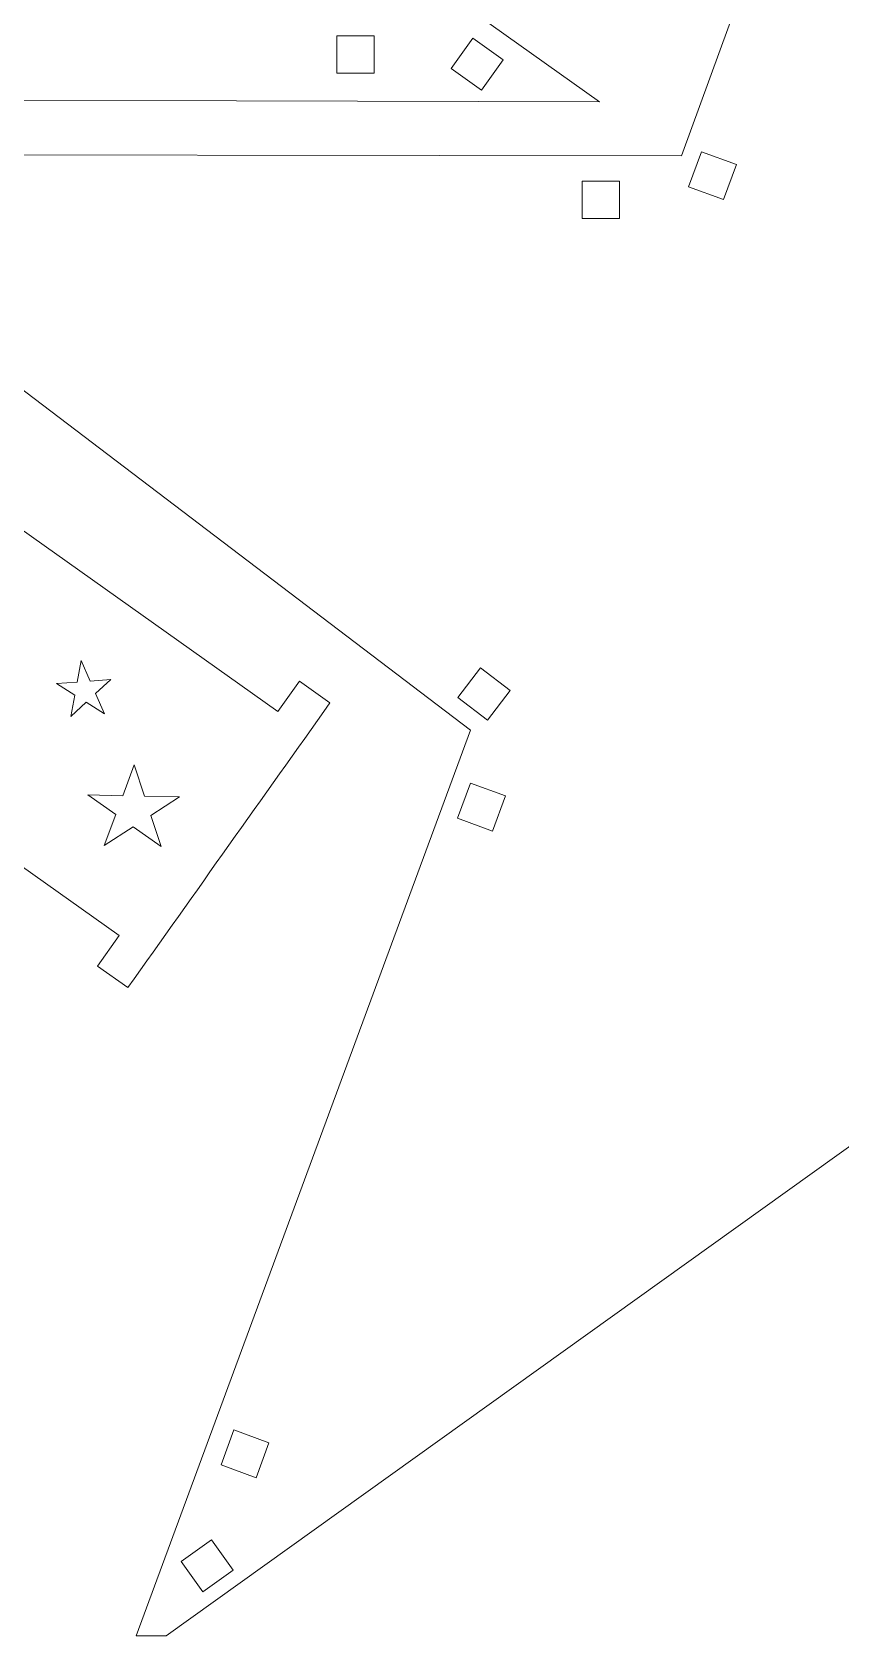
# Model space of a CAD drawing. Header units: centimetres. Extents: x -13.8 to 19.8, y -12.5 to 14.1.
# Drawn here: x 2.02 to 8.52, y -12.19 to 0.7 of the extents above; entities that cross this region are included whole.
import ezdxf

# ---------------------------------------------------------------- set-up
doc = ezdxf.new("R2010")
doc.units = ezdxf.units.CM
doc.header["$MEASUREMENT"] = 0
doc.layers.add('layer 1', color=7, linetype='Continuous')

msp = doc.modelspace()

# ---------------------------------------------------------------- linework, layer by layer
at = {"layer": 'layer 1', "color": 250, "lineweight": 9}
for points, knots in [([(-10.37782, 12.06077), (-10.37782, 12.06077), (-7.68967, 4.78115), (-7.68967, 4.78115), (-7.68967, 4.78115), (-7.68967, 4.78115), (-13.78205, 0.15455), (-13.78205, 0.15455), (-13.78205, 0.15455), (-13.78205, 0.15455), (-5.9945, 0.16316), (-5.9945, 0.16316), (-5.9945, 0.16316), (-5.9945, 0.16316), (-3.24937, -7.35804), (-3.24937, -7.35804), (-3.24937, -7.35804), (-3.24937, -7.35804), (-1.20956, 0.15915), (-1.20956, 0.15915), (-1.20956, 0.15915), (-1.20956, 0.15915), (6.57943, 0.13739), (6.57943, 0.13739), (6.57943, 0.13739), (6.57943, 0.13739), (0.05254, 4.77463), (0.05254, 4.77463), (0.05254, 4.77463), (0.05254, 4.77463), (2.05907, 12.06077), (2.05907, 12.06077), (2.05907, 12.06077), (2.05907, 12.06077), (1.83011, 12.06077), (1.83011, 12.06077), (1.83011, 12.06077), (1.83011, 12.06077), (-3.95239, 7.6312), (-3.95239, 7.6312), (-3.95239, 7.6312), (-3.95239, 7.6312), (-10.13861, 12.06077), (-10.13861, 12.06077), (-10.13861, 12.06077), (-10.13861, 12.06077), (-10.37782, 12.06077), (-10.37782, 12.06077)], [0, 0, 0, 0, 0.07692308, 0.07692308, 0.07692308, 0.07692308, 0.15384615, 0.15384615, 0.15384615, 0.15384615, 0.23076923, 0.23076923, 0.23076923, 0.23076923, 0.30769231, 0.30769231, 0.30769231, 0.30769231, 0.38461538, 0.38461538, 0.38461538, 0.38461538, 0.46153846, 0.46153846, 0.46153846, 0.46153846, 0.53846154, 0.53846154, 0.53846154, 0.53846154, 0.61538462, 0.61538462, 0.61538462, 0.61538462, 0.69230769, 0.69230769, 0.69230769, 0.69230769, 0.76923077, 0.76923077, 0.76923077, 0.76923077, 0.84615385, 0.84615385, 0.84615385, 0.84615385, 1, 1, 1, 1]), ([(15.06256, -12.19265), (15.06256, -12.19265), (15.29151, -12.19265), (15.29151, -12.19265), (15.29151, -12.19265), (15.29151, -12.19265), (13.28403, -4.90713), (13.28403, -4.90713), (13.28403, -4.90713), (13.28403, -4.90713), (19.81093, -0.26989), (19.81093, -0.26989), (19.81093, -0.26989), (19.81093, -0.26989), (12.02192, -0.29164), (12.02192, -0.29164), (12.02192, -0.29164), (12.02192, -0.29164), (9.98212, 7.22554), (9.98212, 7.22554), (9.98212, 7.22554), (9.98212, 7.22554), (7.23699, -0.29567), (7.23699, -0.29567), (7.23699, -0.29567), (7.23699, -0.29567), (-0.55056, -0.28705), (-0.55056, -0.28705), (-0.55056, -0.28705), (-0.55056, -0.28705), (5.54183, -4.91365), (5.54183, -4.91365), (5.54183, -4.91365), (5.54183, -4.91365), (2.85462, -12.19265), (2.85462, -12.19265), (2.85462, -12.19265), (2.85462, -12.19265), (3.09383, -12.19265), (3.09383, -12.19265), (3.09383, -12.19265), (3.09383, -12.19265), (9.27909, -7.7637), (9.27909, -7.7637), (9.27909, -7.7637), (9.27909, -7.7637), (15.06256, -12.19265), (15.06256, -12.19265)], [0, 0, 0, 0, 0.07692308, 0.07692308, 0.07692308, 0.07692308, 0.15384615, 0.15384615, 0.15384615, 0.15384615, 0.23076923, 0.23076923, 0.23076923, 0.23076923, 0.30769231, 0.30769231, 0.30769231, 0.30769231, 0.38461538, 0.38461538, 0.38461538, 0.38461538, 0.46153846, 0.46153846, 0.46153846, 0.46153846, 0.53846154, 0.53846154, 0.53846154, 0.53846154, 0.61538462, 0.61538462, 0.61538462, 0.61538462, 0.69230769, 0.69230769, 0.69230769, 0.69230769, 0.76923077, 0.76923077, 0.76923077, 0.76923077, 0.84615385, 0.84615385, 0.84615385, 0.84615385, 1, 1, 1, 1]), ([(4.4669, 0.36815), (4.4669, 0.36815), (4.7669, 0.36855), (4.7669, 0.36855), (4.7669, 0.36855), (4.7669, 0.36855), (4.76649, 0.66815), (4.76649, 0.66815), (4.76649, 0.66815), (4.76649, 0.66815), (4.46649, 0.66775), (4.46649, 0.66775), (4.46649, 0.66775), (4.46649, 0.66775), (4.4669, 0.36815), (4.4669, 0.36815)], [0, 0, 0, 0, 0.2, 0.2, 0.2, 0.2, 0.4, 0.4, 0.4, 0.4, 0.6, 0.6, 0.6, 0.6, 1, 1, 1, 1]), ([(5.80406, 0.47498), (5.80406, 0.47498), (5.56034, 0.64992), (5.56034, 0.64992), (5.56034, 0.64992), (5.56034, 0.64992), (5.38541, 0.4062), (5.38541, 0.4062), (5.38541, 0.4062), (5.38541, 0.4062), (5.62913, 0.23125), (5.62913, 0.23125), (5.62913, 0.23125), (5.62913, 0.23125), (5.80406, 0.47498), (5.80406, 0.47498)], [0, 0, 0, 0, 0.2, 0.2, 0.2, 0.2, 0.4, 0.4, 0.4, 0.4, 0.6, 0.6, 0.6, 0.6, 1, 1, 1, 1]), ([(7.29435, -0.54565), (7.29435, -0.54565), (7.39743, -0.26392), (7.39743, -0.26392), (7.39743, -0.26392), (7.39743, -0.26392), (7.67917, -0.36699), (7.67917, -0.36699), (7.67917, -0.36699), (7.67917, -0.36699), (7.57609, -0.64873), (7.57609, -0.64873), (7.57609, -0.64873), (7.57609, -0.64873), (7.29435, -0.54565), (7.29435, -0.54565)], [0, 0, 0, 0, 0.2, 0.2, 0.2, 0.2, 0.4, 0.4, 0.4, 0.4, 0.6, 0.6, 0.6, 0.6, 1, 1, 1, 1]), ([(6.43825, -0.50065), (6.43825, -0.50065), (6.73825, -0.50065), (6.73825, -0.50065), (6.73825, -0.50065), (6.73825, -0.50065), (6.73825, -0.80065), (6.73825, -0.80065), (6.73825, -0.80065), (6.73825, -0.80065), (6.43825, -0.80065), (6.43825, -0.80065), (6.43825, -0.80065), (6.43825, -0.80065), (6.43825, -0.50065), (6.43825, -0.50065)], [0, 0, 0, 0, 0.2, 0.2, 0.2, 0.2, 0.4, 0.4, 0.4, 0.4, 0.6, 0.6, 0.6, 0.6, 1, 1, 1, 1]), ([(-0.27547, -1.7336), (-0.27547, -1.7336), (3.99381, -4.76334), (3.99381, -4.76334), (3.99381, -4.76334), (3.99381, -4.76334), (4.16734, -4.51881), (4.16734, -4.51881), (4.16734, -4.51881), (4.16734, -4.51881), (4.41199, -4.69243), (4.41199, -4.69243), (4.41199, -4.69243), (3.87036, -5.45566), (3.32874, -6.21889), (2.78711, -6.98212), (2.78711, -6.98212), (2.78711, -6.98212), (2.54245, -6.80851), (2.54245, -6.80851), (2.54245, -6.80851), (2.54245, -6.80851), (2.71598, -6.56398), (2.71598, -6.56398), (2.71598, -6.56398), (2.71598, -6.56398), (-1.55332, -3.53424), (-1.55332, -3.53424), (-1.55332, -3.53424), (-1.55332, -3.53424), (-1.72685, -3.77878), (-1.72685, -3.77878), (-1.72685, -3.77878), (-1.72685, -3.77878), (-1.97151, -3.60515), (-1.97151, -3.60515), (-1.97151, -3.60515), (-1.42988, -2.84193), (-0.88824, -2.07869), (-0.34661, -1.31546), (-0.34661, -1.31546), (-0.34661, -1.31546), (-0.10195, -1.48907), (-0.10195, -1.48907), (-0.10195, -1.48907), (-0.10195, -1.48907), (-0.27547, -1.7336), (-0.27547, -1.7336)], [0, 0, 0, 0, 0.07692308, 0.07692308, 0.07692308, 0.07692308, 0.15384615, 0.15384615, 0.15384615, 0.15384615, 0.23076923, 0.23076923, 0.23076923, 0.23076923, 0.30769231, 0.30769231, 0.30769231, 0.30769231, 0.38461538, 0.38461538, 0.38461538, 0.38461538, 0.46153846, 0.46153846, 0.46153846, 0.46153846, 0.53846154, 0.53846154, 0.53846154, 0.53846154, 0.61538462, 0.61538462, 0.61538462, 0.61538462, 0.69230769, 0.69230769, 0.69230769, 0.69230769, 0.76923077, 0.76923077, 0.76923077, 0.76923077, 0.84615385, 0.84615385, 0.84615385, 0.84615385, 1, 1, 1, 1]), ([(2.65061, -4.50462), (2.65061, -4.50462), (2.52747, -4.61876), (2.52747, -4.61876), (2.52747, -4.61876), (2.52747, -4.61876), (2.59973, -4.78256), (2.59973, -4.78256), (2.59973, -4.78256), (2.59973, -4.78256), (2.45195, -4.68904), (2.45195, -4.68904), (2.45195, -4.68904), (2.45195, -4.68904), (2.32924, -4.80369), (2.32924, -4.80369), (2.32924, -4.80369), (2.32924, -4.80369), (2.36105, -4.63175), (2.36105, -4.63175), (2.36105, -4.63175), (2.36105, -4.63175), (2.21295, -4.53881), (2.21295, -4.53881), (2.21295, -4.53881), (2.21295, -4.53881), (2.38037, -4.52607), (2.38037, -4.52607), (2.38037, -4.52607), (2.38037, -4.52607), (2.41154, -4.35397), (2.41154, -4.35397), (2.41154, -4.35397), (2.41154, -4.35397), (2.48324, -4.51804), (2.48324, -4.51804), (2.48324, -4.51804), (2.48324, -4.51804), (2.65061, -4.50462), (2.65061, -4.50462)], [0, 0, 0, 0, 0.09090909, 0.09090909, 0.09090909, 0.09090909, 0.18181818, 0.18181818, 0.18181818, 0.18181818, 0.27272727, 0.27272727, 0.27272727, 0.27272727, 0.36363636, 0.36363636, 0.36363636, 0.36363636, 0.45454545, 0.45454545, 0.45454545, 0.45454545, 0.54545455, 0.54545455, 0.54545455, 0.54545455, 0.63636364, 0.63636364, 0.63636364, 0.63636364, 0.72727273, 0.72727273, 0.72727273, 0.72727273, 0.81818182, 0.81818182, 0.81818182, 0.81818182, 1, 1, 1, 1]), ([(5.44092, -4.65052), (5.44092, -4.65052), (5.67947, -4.83245), (5.67947, -4.83245), (5.67947, -4.83245), (5.67947, -4.83245), (5.86139, -4.59389), (5.86139, -4.59389), (5.86139, -4.59389), (5.86139, -4.59389), (5.62284, -4.41197), (5.62284, -4.41197), (5.62284, -4.41197), (5.62284, -4.41197), (5.44092, -4.65052), (5.44092, -4.65052)], [0, 0, 0, 0, 0.2, 0.2, 0.2, 0.2, 0.4, 0.4, 0.4, 0.4, 0.6, 0.6, 0.6, 0.6, 1, 1, 1, 1]), ([(2.83856, -5.19102), (2.83856, -5.19102), (2.92023, -5.44282), (2.92023, -5.44282), (2.92023, -5.44282), (2.92023, -5.44282), (3.20245, -5.44801), (3.20245, -5.44801), (3.20245, -5.44801), (3.20245, -5.44801), (2.97072, -5.59745), (2.97072, -5.59745), (2.97072, -5.59745), (2.97072, -5.59745), (3.05342, -5.84896), (3.05342, -5.84896), (3.05342, -5.84896), (3.05342, -5.84896), (2.82852, -5.68951), (2.82852, -5.68951), (2.82852, -5.68951), (2.82852, -5.68951), (2.59738, -5.8398), (2.59738, -5.8398), (2.59738, -5.8398), (2.59738, -5.8398), (2.69015, -5.59181), (2.69015, -5.59181), (2.69015, -5.59181), (2.69015, -5.59181), (2.4646, -5.43317), (2.4646, -5.43317), (2.4646, -5.43317), (2.4646, -5.43317), (2.74682, -5.43935), (2.74682, -5.43935), (2.74682, -5.43935), (2.74682, -5.43935), (2.83856, -5.19102), (2.83856, -5.19102)], [0, 0, 0, 0, 0.09090909, 0.09090909, 0.09090909, 0.09090909, 0.18181818, 0.18181818, 0.18181818, 0.18181818, 0.27272727, 0.27272727, 0.27272727, 0.27272727, 0.36363636, 0.36363636, 0.36363636, 0.36363636, 0.45454545, 0.45454545, 0.45454545, 0.45454545, 0.54545455, 0.54545455, 0.54545455, 0.54545455, 0.63636364, 0.63636364, 0.63636364, 0.63636364, 0.72727273, 0.72727273, 0.72727273, 0.72727273, 0.81818182, 0.81818182, 0.81818182, 0.81818182, 1, 1, 1, 1]), ([(5.43774, -5.62019), (5.43774, -5.62019), (5.54082, -5.33846), (5.54082, -5.33846), (5.54082, -5.33846), (5.54082, -5.33846), (5.82255, -5.44153), (5.82255, -5.44153), (5.82255, -5.44153), (5.82255, -5.44153), (5.71948, -5.72327), (5.71948, -5.72327), (5.71948, -5.72327), (5.71948, -5.72327), (5.43774, -5.62019), (5.43774, -5.62019)], [0, 0, 0, 0, 0.2, 0.2, 0.2, 0.2, 0.4, 0.4, 0.4, 0.4, 0.6, 0.6, 0.6, 0.6, 1, 1, 1, 1]), ([(3.53592, -10.81829), (3.53592, -10.81829), (3.639, -10.53656), (3.639, -10.53656), (3.639, -10.53656), (3.639, -10.53656), (3.92073, -10.63963), (3.92073, -10.63963), (3.92073, -10.63963), (3.92073, -10.63963), (3.81766, -10.92137), (3.81766, -10.92137), (3.81766, -10.92137), (3.81766, -10.92137), (3.53592, -10.81829), (3.53592, -10.81829)], [0, 0, 0, 0, 0.2, 0.2, 0.2, 0.2, 0.4, 0.4, 0.4, 0.4, 0.6, 0.6, 0.6, 0.6, 1, 1, 1, 1]), ([(3.38948, -11.83827), (3.38948, -11.83827), (3.6332, -11.66333), (3.6332, -11.66333), (3.6332, -11.66333), (3.6332, -11.66333), (3.45825, -11.41962), (3.45825, -11.41962), (3.45825, -11.41962), (3.45825, -11.41962), (3.21453, -11.59455), (3.21453, -11.59455), (3.21453, -11.59455), (3.21453, -11.59455), (3.38948, -11.83827), (3.38948, -11.83827)], [0, 0, 0, 0, 0.2, 0.2, 0.2, 0.2, 0.4, 0.4, 0.4, 0.4, 0.6, 0.6, 0.6, 0.6, 1, 1, 1, 1])]:
    msp.add_open_spline(points, degree=3, knots=knots, dxfattribs=at)

doc.saveas('drawing.dxf')
